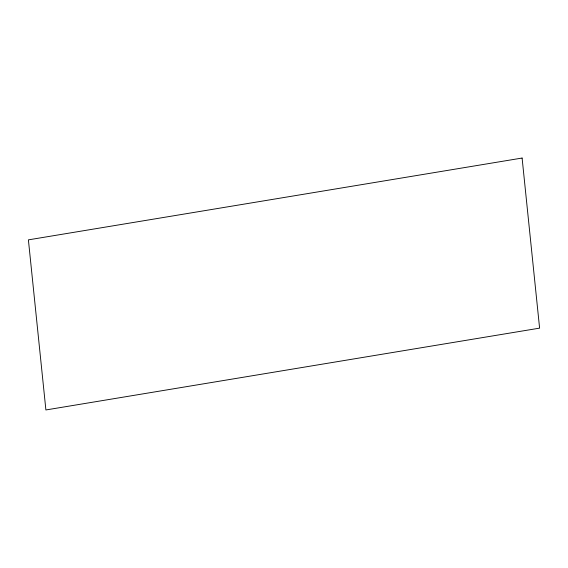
<?xml version="1.0" encoding="UTF-8"?>
<svg xmlns="http://www.w3.org/2000/svg" width="568" height="568" viewBox="0 0 568 568"><rect width="100%" height="100%" fill="white"/><g stroke="black" fill="none" stroke-linecap="round" stroke-linejoin="round"><path stroke-width="0.85" d="M522.106 158.046L28.4 239.859L45.894 409.954L539.6 328.141L522.106 158.046"/></g></svg>
